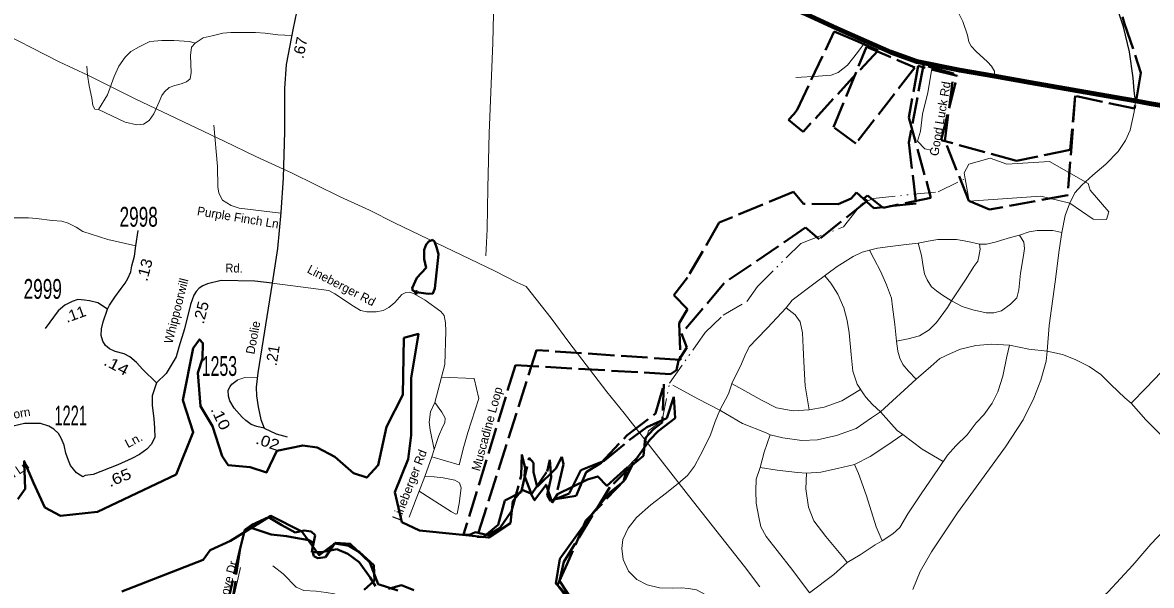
# Model space of a CAD drawing. Extents: x 418482 to 457047, y 194660 to 258388.
# Drawn here: x 436970 to 439536, y 205304 to 206582 of the extents above; entities that cross this region are included whole.
import ezdxf
from ezdxf.enums import TextEntityAlignment as Align

# ---------------------------------------------------------------- set-up
doc = ezdxf.new("R2010")
doc.units = 0
doc.header["$LTSCALE"] = 10
doc.header["$PDMODE"] = 32
doc.header["$PDSIZE"] = 5
doc.linetypes.add('DASH_DOUBLE_DOT', pattern=[9.2, 5, -1.2, 0.3, -1.2, 0.3, -1.2])
doc.linetypes.add('LONG_DASHED', pattern=[7.5, 6, -1.5])
for name, color, linetype, lineweight in [('10', 7, 'Continuous', 40), ('11', 7, 'Continuous', 40), ('17', 7, 'Continuous', 25), ('29', 7, 'Continuous', 120), ('32', 7, 'Continuous', 25), ('35', 7, 'Continuous', 13), ('48', 7, 'LONG_DASHED', 40), ('49', 7, 'LONG_DASHED', 40), ('56', 7, 'Continuous', 13), ('59', 7, 'DASH_DOUBLE_DOT', 13), ('60', 7, 'Continuous', 40), ('8', 7, 'Continuous', 25)]:
    doc.layers.add(name, color=color, linetype=linetype, lineweight=lineweight)

msp = doc.modelspace()

# ---------------------------------------------------------------- linework, layer by layer
at = {"layer": '29'}
for points in [[(437719.67, 207066.01), (437815.65, 207012.2), (437854.29, 206992.24), (437912.56, 206963.22), (437977.37, 206936.61), (438037.51, 206911.22), (438222.42, 206832.81), (438310.48, 206791.49), (438397.73, 206755.21), (438628.33, 206653.63), (438695.01, 206624.6), (438751.1, 206601.62), (438821.83, 206568.97), (438886.65, 206539.95), (438943.98, 206515.16), (439002.57, 206493.99), (439100.33, 206474.05), (439180.07, 206460.37), (439260.41, 206446.06), (439451.67, 206412.99), (439499.81, 206404.66)], [(439499.81, 206404.66), (439531.4, 206398.64), (439604.88, 206386.3), (439632.83, 206381.73), (439726.01, 206365.46), (440105.34, 206300.99), (440213.49, 206280.88), (440277.28, 206270.42)]]:
    msp.add_lwpolyline(points, dxfattribs=at)
at = {"layer": '32'}
for points in [[(437719.67, 207066.01), (437686.93, 206968.57), (437620.54, 206712.05), (437604.88, 206648.12), (437592.98, 206605.81), (437585.47, 206569.46), (437569.44, 206486.86), (437565.34, 206432.45), (437565.79, 206334.63), (437562.39, 206229.8), (437557.12, 206150.75), (437549.94, 206068.85), (437537.44, 205990.17)], [(439499.81, 206404.66), (439497.02, 206427.23), (439494.21, 206456.66), (439485.87, 206515.76), (439472.16, 206572.6), (439449.89, 206641.11)], [(437163.06, 205931.07), (437168.04, 205940.72), (437179.64, 205958.41), (437194.55, 205978.51), (437203.67, 205990.57), (437209.47, 206001.02), (437216.1, 206016.29), (437218.59, 206029.96), (437224.39, 206052.07), (437227.7, 206075.38), (437232.68, 206109.95)], [(437537.44, 205990.17), (437498.28, 205995.04), (437421.46, 205996.52), (437390.21, 205989.04), (437379.55, 205983.95), (437371.7, 205978.62), (437364.66, 205971.26), (437359.19, 205962.95), (437351.99, 205941.63), (437338.19, 205886.53), (437325.15, 205844.71), (437319.11, 205823.36), (437296.81, 205785.46), (437274.43, 205763.89)], [(437537.44, 205990.17), (437504.52, 205786.9), (437500.98, 205754.17), (437501.52, 205734.05), (437505.99, 205709.01), (437508.32, 205694.62), (437511.73, 205680.57), (437519.5, 205661.14)], [(437163.06, 205931.07), (437141.52, 205945.54), (437122.46, 205950.37), (437110.85, 205951.98), (437095.94, 205953.58), (437082.68, 205948.76), (437066.1, 205940.72), (437051.18, 205927.86), (437021.35, 205887.66)], [(437274.43, 205763.89), (437243.45, 205794.4), (437229.36, 205810.48), (437213.62, 205823.34), (437201.18, 205829.77), (437180.47, 205835.4), (437168.04, 205841.03), (437158.92, 205849.07), (437152.29, 205858.72), (437148.97, 205871.58), (437149.8, 205886.85), (437153.12, 205902.13), (437163.06, 205931.07)], [(437274.43, 205763.89), (437265.03, 205734.09), (437265.03, 205712.07), (437268.7, 205682.72), (437269.92, 205660.7), (437271.14, 205639.91), (437262.58, 205624.01), (437252.81, 205613), (437235.69, 205600.77), (437218.58, 205592.21), (437186.81, 205577.53), (437130.58, 205555.52), (437112.25, 205553.07), (437107.36, 205550.62), (437101.25, 205554.29), (437092.69, 205559.19), (437079.25, 205576.31), (437074.36, 205587.32), (437068.5, 205604.26), (437064.46, 205622.48), (437058.25, 205638.46), (437051.63, 205648.9), (437041.43, 205658.93), (437029.83, 205665.36), (437011.04, 205671.8), (436991.25, 205671.71), (436974.56, 205671.19), (436935.91, 205662.15)], [(437519.5, 205661.14), (437502.9, 205664.38), (437490.05, 205668.9), (437477.83, 205678.68), (437469.28, 205686.02), (437451.47, 205706.26), (437441.16, 205722.72), (437438.12, 205733.97), (437437.5, 205747.18), (437441.87, 205755.46), (437446.05, 205760.63), (437457.63, 205769.91), (437459.2, 205770.46)], [(437519.5, 205661.14), (437546.72, 205648.42), (437571.37, 205641.45)]]:
    msp.add_lwpolyline(points, dxfattribs=at)
at = {"layer": '35'}
for p, q in [((437905.37, 205612.31), (437900.07, 205595.73)), ((437900.07, 205595.73), (437884.6, 205551.15)), ((437884.6, 205551.15), (437871.92, 205517.88)), ((437444.3, 205250.18), (437465.79, 205344.64))]:
    msp.add_line(p, q, dxfattribs=at)
for points in [[(438071.84, 206947.89), (438046.74, 206885.09), (438038.9, 206861.54), (438034.19, 206831.72), (438035.76, 206783.05), (438040.47, 206731.25), (438042.03, 206666.88), (438038.9, 206536.59), (438031.05, 206330.93), (438027.91, 206206.92), (438026.35, 206112.72), (438023.46, 206052.69)], [(439082.93, 206633.71), (439107.55, 206584.48), (439117.79, 206553.78), (439121.26, 206538.46), (439126, 206528.61), (439137.35, 206516.61), (439163.59, 206493.09), (439172.66, 206483.14), (439179.02, 206471.92), (439180.07, 206460.37)], [(437142.85, 206384.8), (437203.46, 206356.26), (437229.6, 206350.32), (437245.05, 206351.51), (437258.12, 206359.83), (437268.82, 206375.29), (437280.7, 206402.64), (437286.64, 206416.91), (437292.58, 206425.23), (437303.28, 206434.74), (437316.35, 206439.5), (437330.61, 206443.06), (437342.49, 206447.82), (437350.81, 206454.96), (437353.19, 206469.22), (437352, 206507.27), (437354.38, 206526.3), (437362.69, 206535.81), (437380.52, 206547.7), (437400.72, 206552.46), (437425.67, 206558.4), (437443.5, 206559.59), (437475.58, 206559.59), (437499.35, 206559.59), (437521.93, 206558.4), (437550.45, 206554.84), (437582.23, 206552.78)], [(437142.85, 206384.8), (437163.06, 206418.09), (437178.5, 206459.71), (437189.2, 206483.49), (437203.46, 206503.71), (437216.53, 206516.79), (437235.54, 206527.49), (437259.31, 206539.38), (437286.64, 206541.76), (437313.97, 206541.76), (437349.62, 206539.38), (437362.69, 206535.81)], [(438727.6, 206457.53), (438778.83, 206460.74), (438808.12, 206463.16), (438823.7, 206468.6), (438845.13, 206485.29), (438867.95, 206514.55), (438886.65, 206539.95)], [(437116.1, 206483.22), (437117.9, 206463.28), (437121.46, 206438.31), (437127.41, 206410.96), (437129.78, 206394.31), (437134.54, 206385.99), (437142.85, 206384.8)], [(439038.37, 206486.69), (439027.39, 206423.9), (439015.35, 206374.36), (439011.33, 206335.53), (439004.64, 206312.76), (439020.7, 206295.36), (439035.42, 206292.68)], [(438993.54, 205294.01), (439010.65, 205335.09), (439035.74, 205379.6), (439095.05, 205468.63), (439204.55, 205618.14), (439244.47, 205679.77), (439268.42, 205728.84), (439284.39, 205769.93), (439296.94, 205813.3), (439299.22, 205836.13), (439303.78, 205894.33), (439317.47, 205993.63), (439326.59, 206065.53), (439332.3, 206105.48), (439340.28, 206144.28), (439349.41, 206170.53), (439361.95, 206195.64), (439377.92, 206212.76), (439403.02, 206235.58), (439432.67, 206260.69), (439460.05, 206289.23), (439477.16, 206314.34), (439487.42, 206338.3), (439496.55, 206379.39), (439499.81, 206404.66)], [(437557.02, 206149.18), (437462.51, 206160.94), (437444.46, 206166.61), (437424.86, 206179), (437416.1, 206194.48), (437414.03, 206209.44), (437413.52, 206255.36), (437404.64, 206349.33)], [(436928.96, 206138.67), (436959.85, 206138.67), (436983.62, 206138.67), (437001.44, 206137.48), (437037.09, 206132.72), (437059.67, 206131.53), (437073.93, 206126.77), (437091.76, 206117.26), (437107.2, 206107.75), (437126.22, 206101.8), (437164.24, 206089.91), (437227.66, 206075.11)], [(439332.3, 206105.48), (439311.77, 206110.04), (439291.24, 206110.04), (439276.41, 206110.04), (439258.16, 206106.62), (439236.49, 206099.77), (439215.96, 206094.06), (439193.14, 206087.22), (439180.6, 206083.79), (439161.21, 206079.23), (439145.24, 206079.23), (439119, 206084.93), (439092.77, 206089.5), (439074.52, 206089.5), (439050.57, 206089.5), (439028.89, 206086.07), (439006.08, 206081.51), (438978.71, 206078.08), (438942.21, 206073.52), (438913.69, 206070.1), (438895.44, 206065.53), (438878.33, 206060.97), (438857.8, 206050.69), (438821.87, 206027.87), (438771.69, 205991.35), (438719.22, 205951.4), (438705.53, 205934.28), (438663.33, 205888.63), (438639.38, 205863.52), (438622.27, 205846.4), (438614.28, 205830.42), (438601.74, 205801.89), (438583.49, 205766.51), (438574.36, 205739.12), (438554.97, 205701.45), (438544.13, 205676.34), (438532.73, 205643.25), (438509.92, 205598.74), (438497.37, 205574.77), (438481.4, 205553.08), (438460.87, 205535.96), (438433.5, 205514.28)], [(439081.93, 205950.26), (439105.89, 205937.7), (439129.84, 205929.71), (439160.64, 205922.87), (439177.74, 205922.87), (439194.85, 205927.43), (439215.38, 205942.27), (439230.21, 205957.11), (439234.78, 205975.37), (439238.2, 206013.03), (439245.04, 206052.98), (439247.32, 206068.95), (439246.18, 206083.79), (439236.49, 206099.77)], [(438895.44, 206065.53), (438905.14, 206046.13), (438921.11, 206016.45), (438933.65, 205986.78), (438945.06, 205955.96), (438947.34, 205936.56), (438953.04, 205896.62), (438956.47, 205858.95), (438959.89, 205836.13), (438964.45, 205820.15), (438971.29, 205805.31), (438983.84, 205790.48), (439001.52, 205772.21)], [(438956.47, 205858.95), (438982.7, 205863.52), (439008.93, 205870.37), (439030.61, 205884.06), (439047.71, 205901.18), (439072.81, 205935.42), (439081.93, 205950.26), (439115.01, 206000.48), (439132.12, 206027.87), (439141.24, 206040.42), (439143.53, 206050.69), (439146.95, 206067.81), (439145.24, 206079.23)], [(439006.08, 206081.51), (439013.5, 206052.98), (439016.92, 206027.87), (439020.34, 206011.89), (439026.04, 205998.19), (439036.31, 205982.21), (439047.71, 205973.08), (439061.4, 205962.81), (439081.93, 205950.26)], [(437537.44, 205990.17), (437665.92, 205973.87), (437679.79, 205966.46), (437722.1, 205938.16), (437738.37, 205928.56), (437752.34, 205925.41), (437773.55, 205924.98), (437789.47, 205928.14), (437802.97, 205935.37), (437816.01, 205946.57), (437832.23, 205964.66), (437841.64, 205968.8), (437850.02, 205969.85), (437860.49, 205965.98), (437885.22, 205952.07), (437920.47, 205925.85), (437928.78, 205916.82), (437931.27, 205899.99), (437932.51, 205881.29), (437929.59, 205805.29), (437907.43, 205718.97)], [(438920.54, 205698.03), (438901.71, 205714.93), (438886.89, 205731.13), (438881.19, 205739.12), (438867.5, 205760.8), (438857.23, 205790.48), (438853.81, 205828.14), (438849.25, 205877.21), (438844.69, 205905.75), (438836.7, 205934.28), (438823.01, 205965.1), (438807.05, 205990.2), (438793.4, 206007.15)], [(438705.53, 205934.28), (438726.06, 205918.3), (438737.47, 205902.32), (438743.17, 205877.21), (438744.31, 205844.12), (438746.59, 205797.32), (438748.87, 205757.38), (438758, 205702.59)], [(439490.27, 205717.43), (439524.24, 205752.41), (439575.18, 205806.38), (439623.12, 205854.35), (439659.08, 205884.34), (439686.05, 205908.32), (439713.02, 205920.32), (439749.19, 205929.36), (439792.45, 205928.72), (439840.79, 205921.09), (439880.82, 205914.32), (439916.78, 205906.82), (439940.75, 205897.83), (439958.73, 205882.84), (439974.54, 205868.01)], [(438554.97, 205701.45), (438606.87, 205671.78), (438660.48, 205650.09), (438669.6, 205645.53), (438698.12, 205638.68), (438741.46, 205632.97), (438776.82, 205634.12), (438820.16, 205644.39), (438864.65, 205660.37), (438900.01, 205684.33), (438920.54, 205698.03), (439001.52, 205772.21), (439034.6, 205800.75), (439055.13, 205819.01), (439079.08, 205830.42), (439101.89, 205840.69), (439136.68, 205848.68), (439173.18, 205852.11), (439213.1, 205849.82), (439257.59, 205840.69), (439299.22, 205836.13)], [(439213.1, 205849.82), (439207.4, 205823.57), (439198.28, 205779.06), (439186.87, 205743.68), (439174.32, 205717.43), (439154.93, 205691.18), (439137.82, 205672.92), (439117.29, 205645.53), (439091.06, 205620.42), (439072.81, 205599.88), (439052.28, 205569.06), (439012.93, 205512), (438982.13, 205466.34), (438963.88, 205435.53), (438947.91, 205420.69), (438923.96, 205404.71), (438907.99, 205395.58), (438873.77, 205372.76), (438844.12, 205355.64), (438814.46, 205328.25), (438758.57, 205287.16)], [(439299.22, 205836.13), (439334.01, 205828.14), (439362.52, 205816.73), (439394.46, 205800.75), (439420.69, 205782.49), (439444.65, 205759.66), (439475.44, 205729.99), (439490.27, 205717.43), (439523.35, 205679.77), (439570.11, 205632.97), (439588.36, 205612.43), (439615.74, 205570.2), (439626.29, 205536.96)], [(437459.2, 205770.46), (437475.07, 205776.06), (437503.27, 205775.41)], [(437982.39, 205651.12), (438007.03, 205728.42), (437996.32, 205773.95), (437921.38, 205776.62)], [(438448.32, 205758.52), (438505.35, 205727.7), (438554.97, 205701.45)], [(438758, 205702.59), (438721.5, 205700.31), (438683.86, 205707.16), (438649.64, 205724.28), (438599.45, 205752.81), (438581.25, 205762.17)], [(438758, 205702.59), (438792.22, 205708.3), (438832.14, 205723.14), (438874.55, 205748.42)], [(437907.43, 205718.97), (437897.01, 205697.69), (437894.05, 205674.69), (437896.27, 205657.43), (437905.37, 205612.31)], [(437907.43, 205718.97), (437923.43, 205697.1), (437930.85, 205683.44), (437930.1, 205673.37), (437925.66, 205664.74), (437915.74, 205642.33), (437905.37, 205612.31)], [(438920.54, 205698.03), (438945.16, 205669.95), (438958.18, 205655.8), (438970.72, 205646.67)], [(437982.39, 205651.12), (437972.76, 205619.37), (437962.39, 205577.67), (437900.07, 205595.73)], [(438758.57, 205287.16), (438720.93, 205337.38), (438685.57, 205383.03), (438660.48, 205414.99), (438647.93, 205436.67), (438643.37, 205458.35), (438637.67, 205490.31), (438636.52, 205518.84), (438637.67, 205545.09), (438646.79, 205571.34), (438655.92, 205606.72), (438669.6, 205645.53)], [(438751.73, 205558.79), (438784.8, 205561.07), (438822.44, 205569.06), (438861.22, 205578.19), (438896.58, 205596.45), (438934.22, 205621.56), (438970.72, 205646.67)], [(438970.72, 205646.67), (439015.21, 205613.57), (439062.87, 205584.96)], [(438923.96, 205404.71), (438910.27, 205436.67), (438888.6, 205507.43), (438870.35, 205557.65), (438861.22, 205578.19)], [(437884.6, 205551.15), (437905.6, 205550.34), (437925.87, 205548.32), (437952.91, 205542.9), (437963.05, 205536.82), (437967.11, 205525.32), (437962.37, 205489.47), (437958.32, 205466.48), (437954.94, 205465.8), (437944.8, 205471.21), (437871.92, 205517.88)], [(438646.79, 205571.34), (438685.57, 205565.64), (438731.2, 205559.93), (438751.73, 205558.79)], [(438751.73, 205558.79), (438750.59, 205523.41), (438756.29, 205481.18), (438768.84, 205450.37), (438796.21, 205414.99), (438837.27, 205364.77), (438844.12, 205355.64)], [(439626.29, 205536.96), (439613.95, 205504.33), (439598.09, 205475.23), (439578.7, 205443.48), (439534.63, 205397.62), (439494.08, 205350), (439437.68, 205289.15), (439379.5, 205235.35), (439322.22, 205185.08), (439281.67, 205155.98), (439202.79, 205110.12), (439093.5, 205051.03), (439029.16, 205021.93)], [(437871.92, 205517.88), (437864.47, 205500.07), (437848.9, 205459.09)], [(438433.5, 205514.28), (438397.92, 205487.05), (438365.7, 205457.82), (438346.98, 205433.83), (438334.24, 205408.35), (438331.99, 205387.36), (438334.99, 205362.62), (438347.72, 205336.39), (438366.45, 205316.9), (438389.68, 205304.9), (438418.14, 205298.16), (438447.36, 205297.41), (438467.59, 205298.16), (438484.07, 205296.66), (438502.05, 205293.66), (438521.52, 205283.17), (438561.98, 205256.93), (438590.44, 205242.69), (438624.9, 205233.69)], [(437728.29, 205212.59), (437712.45, 205241.31), (437704.53, 205263.1), (437694.63, 205276.96), (437679.48, 205284.87), (437660.43, 205287.8), (437637.27, 205290.74), (437609.43, 205292.2), (437591.84, 205299.54), (437562.53, 205330.33), (437539.08, 205347.93)]]:
    msp.add_lwpolyline(points, dxfattribs=at)
at = {"layer": '48'}
for points in [[(439564.12, 206703.19), (439447.34, 206666.83), (439475.14, 206579.65), (439512.22, 206468.36), (439497.88, 206387.1)], [(439497.88, 206387.1), (439363, 206415.75), (439345.75, 206190.5), (439167.9, 206157.44), (439121.06, 206177.52), (439066.2, 206314.1), (439086.27, 206466.75), (439018.02, 206485.49), (438984.57, 206310.08), (439001.3, 206171.63), (438904.95, 206160.92), (438865.47, 206196.4)], [(438865.47, 206196.4), (438853.43, 206183.01), (438823.99, 206169.62), (438745.04, 206170.96), (438722.29, 206197.74), (438553.68, 206128.11), (438481.41, 206003.59), (438450.64, 205963.42), (438481.41, 205931.28), (438462.68, 205899.14), (438465.36, 205816.12), (438138.25, 205838.25), (438003.75, 205414.25), (438017, 205413.5), (438051, 205441.25), (438066.25, 205496.75), (438103.5, 205515.25), (438121.25, 205593.75), (438131.75, 205582.5), (438131.25, 205561.25), (438140, 205527.5), (438182.5, 205569.5), (438196, 205595.75), (438199.75, 205579.5), (438181.5, 205499.75), (438228.5, 205507), (438251.5, 205561), (438285.25, 205582.25), (438344.25, 205645.25), (438408.5, 205694), (438428, 205761.25), (438424.25, 205674), (438404.5, 205658.5), (438385.5, 205638.5), (438381.5, 205597.75), (438355.5, 205577), (438305.25, 205526.75), (438200.5, 205357.5), (438190.75, 205313.75), (438229.17, 205255.22)], [(437649.25, 205379.5), (437627.88, 205379.44), (437630.46, 205401.03), (437620.8, 205406.45), (437590.65, 205411.47), (437570.25, 205415.5), (437535.5, 205419.25), (437500.75, 205431), (437487.12, 205434.89), (437475.5, 205429.75), (437464.75, 205387.75), (437446.75, 205265.75)], [(437772.5, 205301.75), (437760.5, 205322), (437735.25, 205356.75), (437709.29, 205375.27), (437684.36, 205386.15), (437649.25, 205379.5)]]:
    msp.add_lwpolyline(points, dxfattribs=at)
msp.add_lwpolyline([(438813.28, 206344.9), (438888.22, 206527), (438997.95, 206480.14), (438864.13, 206307.41)], close=True, dxfattribs=at)
at = {"layer": '49'}
for points in [[(439564.12, 206703.19), (439447.34, 206666.83), (439475.14, 206579.65), (439512.22, 206468.36), (439497.88, 206387.1)], [(438711.02, 206361.6), (438723.22, 206374.68), (438730.45, 206384.3), (438815.03, 206562.07)], [(438815.03, 206562.07), (438863.31, 206541.88), (438914.54, 206519.22), (438744.27, 206334.42), (438711.02, 206361.6)], [(439497.88, 206387.1), (439363, 206415.75), (439351.08, 206292.91), (439229.6, 206268.6), (439057.79, 206315.48), (439094.23, 206461.33), (439005.72, 206483.91), (438984.82, 206366.87), (439034.81, 206184.14), (438926.01, 206161.33), (438890.72, 206189.29)], [(438890.72, 206189.29), (438882.63, 206182.67), (438889.62, 206177.15), (438780.81, 206090.35), (438749.93, 206116.83), (438564.67, 205990.32), (438468.15, 205876.27), (438479.91, 205843.91), (438460.8, 205814.49), (438456.39, 205792.42), (438443.15, 205783.59), (438090.27, 205804.19), (437972.66, 205419.28), (437985.91, 205418.53), (437999.42, 205424.9), (438027.35, 205417.54), (438055.29, 205433.72), (438081.76, 205471.97), (438103.67, 205554.19), (438105.13, 205601.08), (438112.48, 205570.18), (438111.01, 205552.53), (438127.18, 205511.34), (438162.47, 205562.83), (438168.35, 205589.31), (438171.29, 205549.59), (438162.47, 205508.4), (438169.82, 205495.16), (438212.46, 205512.81), (438238.93, 205565.77), (438291.86, 205586.37), (438349.2, 205633.44), (438388.9, 205662.86), (438434.48, 205683.46), (438450.66, 205732.01), (438453.6, 205683.46), (438414.77, 205654.1), (438395.77, 205634.1), (438359.49, 205583.42), (438338.91, 205543.7), (438250.69, 205451.02), (438208.05, 205352.46), (438186.15, 205304.26), (438209.68, 205273.37)], [(437658.73, 205367.61), (437641.08, 205365.41), (437632.26, 205369.82), (437628.59, 205383.79), (437635.2, 205417.63), (437626.16, 205426.12), (437610.21, 205428.66), (437589.62, 205423.52), (437559.8, 205440.74), (437529.19, 205458.96), (437491.26, 205441.36), (437475.5, 205429.75), (437464.75, 205387.75), (437438.91, 205275.67)], [(437746.52, 205293.97), (437770.05, 205314.56), (437768.58, 205349.87), (437736.23, 205379.29), (437712.03, 205393.72), (437679.31, 205399.24), (437658.73, 205367.61)], [(437859.74, 205292.49), (437831.8, 205304.26), (437802.09, 205295.53)]]:
    msp.add_lwpolyline(points, dxfattribs=at)
at = {"layer": '56'}
msp.add_lwpolyline([(438645.78, 205300.73), (438611.33, 205346.56), (438483.45, 205507.71), (438438.29, 205566.56), (438337.8, 205694.84), (438298.52, 205743.2), (438211.75, 205855.95), (438171.39, 205911.05), (438114.9, 205982.93), (438094.34, 205991.89), (438044.23, 206017.29), (437815.3, 206127.41), (437758.54, 206156), (437692.07, 206186.62), (437581.55, 206240.69), (437499.97, 206278.31), (437428.1, 206313.3), (437226.32, 206408.85), (437118.23, 206462.87), (437053.58, 206492.84), (436899.05, 206572.19)], dxfattribs=at)
at = {"layer": '59'}
msp.add_lwpolyline([(438345.46, 205572.29), (438380.68, 205609.89), (438392.78, 205654.88), (438423.56, 205679.27), (438440.62, 205762.97), (438521.72, 205878.41), (438562.88, 205917.59), (438617.12, 205949.52), (438640.59, 205983.05), (438739.03, 206080.14), (438836.28, 206118.19), (438878.03, 206171.38), (438903.62, 206182.86), (439051.16, 206197.89), (439112.72, 206227.67)], dxfattribs=at)
at = {"layer": '60', "lineweight": 13}
msp.add_lwpolyline([(439112.72, 206227.67), (439121.88, 206176.47), (439284.94, 206188.2), (439350.78, 206171.86), (439403.19, 206135.78), (439433.69, 206135.17), (439439.16, 206152.06), (439397.09, 206201.94), (439392.22, 206217.05), (439304.12, 206266.84), (439207.5, 206260.78), (439169.72, 206274.56), (439121.25, 206260.53), (439110.59, 206240.72)], close=True, dxfattribs=at)
at = {"layer": '60'}
msp.add_lwpolyline([(437865.19, 205969.66), (437892.08, 205966.3), (437902.89, 205966.98), (437906.95, 205978.47), (437915.74, 206056.25), (437911, 206071.81), (437906.27, 206084.66), (437901.54, 206088.72), (437893.43, 206084.66), (437887.35, 206077.9), (437883.29, 206066.4), (437883.29, 206044.76), (437887.35, 206025.14), (437866.39, 206002.82), (437855.58, 205979.15), (437856.93, 205973.74)], close=True, dxfattribs=at)
for points in [[(437837.06, 205865.82), (437834.71, 205736.56), (437797.13, 205663.71), (437778.35, 205576.76), (437752.51, 205548.56), (437722.53, 205558.31), (437679.71, 205595.56), (437639.79, 205616.71), (437606.91, 205621.41), (437548.2, 205609.66), (437524.71, 205560.31), (437487.14, 205572.06), (437437.82, 205576.76), (437423.53, 205597.34), (437401.88, 205665.83), (437374.41, 205710.71), (437368.66, 205786.55), (437379.31, 205819.36), (437380.25, 205854.36), (437372.62, 205862.5), (437357.97, 205842.31), (437334.48, 205724.81), (437357.97, 205651.96), (437319.17, 205555.84), (437140.58, 205471.08), (437056.04, 205461.68), (437020.81, 205480.48), (436994.98, 205536.88), (436973.84, 205586.24), (436976.19, 205522.78), (436959.75, 205499.28)], [(438345.46, 205572.29), (438298.49, 205529.99), (438277.35, 205551.14), (438253.87, 205544.09), (438185.76, 205511.19), (438174.02, 205492.39), (438159.93, 205532.34), (438134.09, 205497.09), (438125.47, 205512.17), (438105.91, 205520.59), (438084.77, 205494.74), (438078.95, 205445.16), (438029.63, 205412.25), (437872.5, 205428.22), (437832.36, 205447.51), (437815.92, 205515.66), (437846.45, 205590.86), (437853.59, 205644.72), (437853.5, 205774.16), (437869.94, 205875.22), (437837.06, 205865.82)], [(438209.91, 205279.34), (438182.47, 205307.92), (438191.31, 205363.78), (438264.47, 205466.36), (438305.53, 205515.89), (438336.06, 205539.39), (438345.46, 205572.29)], [(437195.92, 205290.05), (437380.53, 205362.08), (437396.41, 205383.78), (437442.51, 205405.2), (437534.1, 205461.61), (437604.56, 205426.35), (437644.48, 205372.3), (437682.06, 205400.5), (437714.94, 205398.15), (437759.56, 205355.85), (437778.35, 205306.5), (437822.97, 205292.4)]]:
    msp.add_lwpolyline(points, dxfattribs=at)
msp.add_point((437865.19, 205969.66), dxfattribs=at)

# ---------------------------------------------------------------- texts
at = {"layer": '10'}
msp.add_text('Good Luck Rd', height=20, rotation=80.346, dxfattribs=at).set_placement((439065.64, 206362.31), align=Align.CENTER)
for s, rotation, p in [('Purple Finch Ln', 350.685, (437365.76, 206145.03)), ('Lineberger Rd', 332.604, (437615.22, 206015.23)), ('Muscadine Loop', 74.63, (438009.44, 205561.98)), ('Lineberger Rd', 68.718, (437828.17, 205449.28)), ('Little Acorn Ln', 33.356, (436844.3, 205477.36)), ('Spring Cove Dr', 75.352, (437412.57, 205179.44))]:
    msp.add_text(s, height=20, rotation=rotation, dxfattribs=at).set_placement(p)
at = {"layer": '11'}
for s, rotation, width, p in [('Rd.', 358.891, 0.95, (437450.58, 206014.59)), ('Ln.', 28.163, 1.1, (437227.33, 205624.84))]:
    msp.add_text(s, height=20, rotation=rotation, dxfattribs=dict(at, width=width)).set_placement(p, align=Align.CENTER)
for s, rotation, p in [('Whippoorwill', 75.943, (437328.99, 205924.99)), ('Doolie', 79.48, (437503.79, 205864.97)), ('Acorn', 9.656, (436954.74, 205683.01))]:
    msp.add_text(s, height=20, rotation=rotation, dxfattribs=at).set_placement(p, align=Align.CENTER)
at = {"layer": '17'}
for s, rotation, width, p in [('.67', 77.908, 1.05, (437613.29, 206522.67)), ('.13', 75.298, 1.1, (437259.64, 206017.52)), ('.11', 19.991, 1.05, (437093.85, 205908.3)), ('.25', 75.943, 1.1, (437387.91, 205920.73)), ('.14', 332.643, 1.25, (437178.02, 205792.39)), ('.10', 295.98, 1.2, (437409.18, 205678.65)), ('.02', 340.934, 1.15, (437523.46, 205617.69)), ('.65', 22.489, 1.2, (437194.31, 205537.22))]:
    msp.add_text(s, height=25, rotation=rotation, dxfattribs=dict(at, width=width)).set_placement(p, align=Align.CENTER)
msp.add_text('.21', height=25, rotation=80.801, dxfattribs=at).set_placement((437551.1, 205824.32), align=Align.CENTER)
at = {"layer": '8'}
for s, width, p in [('2998', 0.65, (437234.07, 206118.61)), ('2999', 0.65, (437016.04, 205954.77)), ('1253', 0.6, (437417.55, 205779.62)), ('1221', 0.55, (437079.53, 205667.2))]:
    msp.add_text(s, height=45, dxfattribs=dict(at, width=width)).set_placement(p, align=Align.CENTER)

doc.saveas('drawing.dxf')
